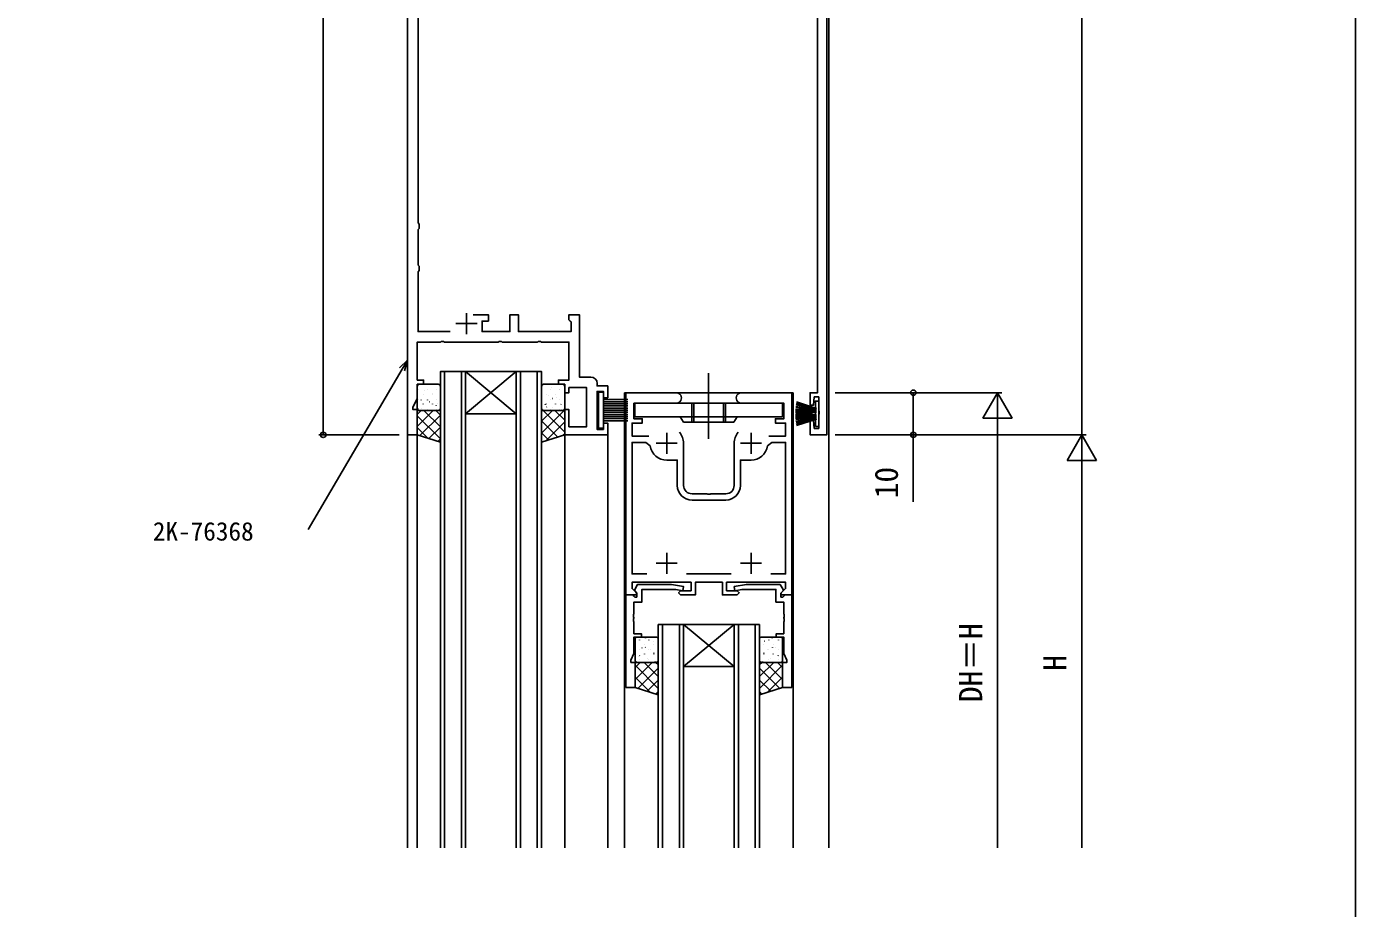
# Model space of a CAD drawing. Units: millimetres, scale not verified. Extents: x -437 to 438, y -681 to 679.
# Drawn here: x 123 to 438.3, y 75 to 284.3 of the extents above; entities that cross this region are included whole.
import ezdxf
from ezdxf.enums import TextEntityAlignment as Align

# ---------------------------------------------------------------- set-up
doc = ezdxf.new("R2010")
doc.units = ezdxf.units.MM
doc.header["$LTSCALE"] = 4
for name, color, linetype in [('0-2_YKK_11', 7, 'Continuous'), ('0-3_YKK_12', 2, 'Continuous'), ('0-4_YKK_13', 4, 'Continuous'), ('0-6_YKK_D', 6, 'Continuous'), ('0-7_YKK_ZWAK', 7, 'Continuous')]:
    doc.layers.add(name, color=color, linetype=linetype)
doc.styles.add('ＭＳ ゴシック', font='')
doc.styles.get('ＭＳ ゴシック').set_extended_font_data('MS Gothic')

msp = doc.modelspace()

# ---------------------------------------------------------------- linework, layer by layer
at = {"layer": '0-2_YKK_11'}
for p, q in [((227.401, 216.29), (227.401, 211.29)), ((224.901, 213.79), (229.901, 213.79)), ((274.901, 187.89), (274.901, 182.89)), ((294.901, 187.89), (294.901, 182.89)), ((272.401, 185.39), (277.401, 185.39)), ((278.901, 175.39), (278.901, 185.39)), ((290.901, 185.39), (290.901, 175.39)), ((292.401, 185.39), (297.401, 185.39)), ((288.901, 171.89), (280.901, 171.89)), ((274.901, 159.39), (274.901, 154.39)), ((294.901, 159.39), (294.901, 154.39)), ((272.401, 156.89), (277.401, 156.89)), ((292.401, 156.89), (297.401, 156.89)), ((279.618, 154.39), (290.183, 154.39))]:
    msp.add_line(p, q, dxfattribs=at)
for points in [[(215.701, 200.39), (217.201, 200.39), (217.201, 199.39), (215.701, 199.39), (215.701, 196.034), (214.701, 193.89), (214.701, 193.39), (215.701, 193.39), (215.701, 187.39), (213.401, 187.39), (213.401, 407.39), (226.401, 407.39), (226.401, 417.39), (227.601, 417.39), (227.601, 415.89), (227.901, 415.59), (227.901, 407.19)], [(295.401, 352.39), (295.401, 367.39), (215.901, 367.39), (215.901, 327.683), (216.163, 327.386), (216.163, 326.394), (215.901, 326.096), (215.901, 237.683), (216.163, 237.386), (216.163, 236.394), (215.901, 236.096), (215.901, 227.683), (216.163, 227.386), (216.163, 226.394), (215.901, 226.096), (215.901, 211.89), (223.547, 211.89)], [(312.901, 363.39), (312.901, 187.39), (308.901, 187.39), (308.901, 190.89), (309.701, 190.89), (309.901, 188.89), (310.971, 188.89), (310.971, 192.181), (311.091, 192.365), (311.091, 192.915), (310.971, 193.098), (310.971, 196.39), (309.901, 196.39), (309.701, 194.39), (308.901, 194.39), (308.901, 197.39), (310.701, 197.39), (310.701, 352.136)], [(228.951, 215.89), (232.601, 215.89), (232.601, 214.39), (231.101, 214.39), (231.101, 211.89), (237.701, 211.89), (237.701, 215.89), (239.701, 215.89), (239.701, 211.89), (252.201, 211.89), (252.201, 214.19), (252.001, 214.39), (251.701, 214.69), (251.701, 215.89), (254.201, 215.89), (254.201, 201.09), (256.901, 201.09)], [(258.401, 199.59), (258.401, 198.99), (260.901, 198.99), (260.901, 196.19), (259.901, 196.19), (259.901, 197.69), (258.401, 197.69), (258.401, 188.69), (259.901, 188.69), (259.901, 190.19), (260.901, 190.19), (260.901, 187.39), (250.701, 187.39), (250.701, 193.39), (251.701, 193.39), (251.701, 189.29), (255.901, 189.29), (255.901, 198.59), (251.701, 198.59), (251.701, 197.39), (250.701, 197.39), (250.701, 199.39), (249.201, 199.39), (249.201, 200.39), (251.701, 200.39), (251.701, 209.39), (245.159, 209.39), (244.976, 209.51), (244.426, 209.51), (244.242, 209.39), (235.859, 209.39), (235.676, 209.51), (235.126, 209.51), (234.942, 209.39), (222.159, 209.39), (221.976, 209.51), (221.426, 209.51), (221.242, 209.39), (215.701, 209.39), (215.701, 200.39)], [(277.151, 197.39), (265.201, 197.39), (265.201, 149.39), (267.676, 149.39), (267.837, 149.778), (266.701, 150.914), (266.701, 152.39), (280.701, 152.39), (280.701, 150.39), (278.201, 150.39), (277.701, 149.89), (278.201, 149.39), (281.701, 149.39), (281.701, 152.39), (288.101, 152.39), (288.101, 149.39), (291.601, 149.39), (292.101, 149.89), (291.601, 150.39), (289.101, 150.39), (289.101, 152.39), (303.101, 152.39), (303.101, 150.914), (301.964, 149.778), (302.125, 149.39), (304.601, 149.39), (304.601, 197.39), (292.651, 197.39)], [(270.692, 187.09), (266.701, 187.09), (266.701, 190.19), (269.101, 190.19), (269.101, 191.19), (267.101, 191.19), (267.101, 194.89), (277.151, 194.89)], [(292.651, 194.89), (302.701, 194.89), (302.701, 191.19), (300.701, 191.19), (300.701, 190.19), (303.101, 190.19), (303.101, 187.09), (299.109, 187.09)], [(270.952, 184.75), (269.965, 185.59), (266.701, 185.59), (266.701, 154.39), (270.183, 154.39)], [(299.618, 154.39), (303.101, 154.39), (303.101, 185.59), (299.836, 185.59), (298.849, 184.75)], [(277.401, 175.39), (277.401, 181.39), (274.901, 181.39)], [(294.901, 181.39), (292.401, 181.39), (292.401, 175.39)], [(288.901, 173.39), (285.359, 173.39), (285.176, 173.27), (284.626, 173.27), (284.442, 173.39), (280.901, 173.39)]]:
    msp.add_lwpolyline(points, dxfattribs=at)
for points in [[(265.201, 127.39), (265.201, 149.39), (266.831, 149.39), (267.131, 149.09), (267.331, 148.89), (267.801, 148.89), (267.801, 149.84), (267.301, 150.34), (267.301, 150.677), (268.001, 151.89), (276.009, 151.89), (278.888, 151.382), (278.714, 150.397), (277.056, 150.69), (269.001, 150.69), (269.001, 147.69), (267.131, 147.69), (267.131, 144.898), (267.011, 144.715), (267.011, 144.165), (267.131, 143.981), (267.131, 143.898), (267.011, 143.715), (267.011, 143.165), (267.131, 142.981), (267.131, 140.19), (268.901, 140.19), (268.901, 139.39), (267.131, 139.39), (267.131, 135.455), (266.401, 133.89), (266.401, 133.39), (267.401, 133.39), (267.401, 127.39)], [(304.601, 127.39), (304.601, 149.39), (302.971, 149.39), (302.671, 149.09), (302.471, 148.89), (302.001, 148.89), (302.001, 149.84), (302.501, 150.34), (302.501, 150.677), (301.801, 151.89), (293.793, 151.89), (290.914, 151.382), (291.088, 150.397), (292.746, 150.69), (300.801, 150.69), (300.801, 147.69), (302.671, 147.69), (302.671, 144.898), (302.791, 144.715), (302.791, 144.165), (302.671, 143.981), (302.671, 143.898), (302.791, 143.715), (302.791, 143.165), (302.671, 142.981), (302.671, 140.19), (300.901, 140.19), (300.901, 139.39), (302.671, 139.39), (302.671, 135.455), (303.401, 133.89), (303.401, 133.39), (302.401, 133.39), (302.401, 127.39)]]:
    msp.add_lwpolyline(points, close=True, dxfattribs=at)
for centre, radius, start, end in [((256.901, 199.59), 1.5, 0.00001, 89.99999), ((277.151, 196.14), 1.25, 269.99999, 90.00001), ((292.651, 196.14), 1.25, 89.99999, 270.00001), ((274.901, 185.39), 4, 359.99998, 40.4398), ((294.901, 185.39), 4, 139.5602, 180.00002), ((274.901, 185.39), 4, 189.20689, 270.00001), ((294.901, 185.39), 4, 269.99999, 350.79311), ((280.901, 175.39), 3.5, 180.00001, 269.99999), ((280.901, 175.39), 2, 180.00001, 269.99999), ((288.901, 175.39), 2, 270.00001, 359.99999), ((288.901, 175.39), 3.5, 270.00001, 359.99999)]:
    msp.add_arc(centre, radius, start, end, dxfattribs=at)
at = {"layer": '0-3_YKK_12'}
for p, q in [((213.401, 407.09), (213.401, 89.39)), ((313.401, 89.39), (313.401, 407.39)), ((222.201, 202.39), (222.201, 89.39)), ((226.201, 89.39), (226.201, 202.39)), ((227.201, 202.39), (239.201, 202.39)), ((227.201, 202.39), (239.201, 192.39)), ((239.201, 202.39), (227.201, 192.39)), ((240.201, 202.39), (240.201, 89.39)), ((244.201, 89.39), (244.201, 202.39)), ((304.901, 197.39), (264.901, 197.39)), ((264.901, 197.39), (264.901, 89.39)), ((304.901, 89.39), (304.901, 197.39)), ((227.201, 192.39), (239.201, 192.39)), ((215.701, 89.39), (215.701, 187.39)), ((250.701, 89.39), (250.701, 187.39)), ((260.901, 187.69), (260.901, 89.39)), ((272.901, 142.39), (278.901, 142.39)), ((272.901, 89.39), (272.901, 142.39)), ((273.901, 142.39), (273.901, 89.39)), ((277.901, 89.39), (277.901, 142.39)), ((278.901, 142.39), (290.901, 142.39)), ((278.901, 142.39), (290.901, 132.39)), ((290.901, 142.39), (278.901, 132.39)), ((278.901, 142.39), (278.901, 89.39)), ((290.901, 142.39), (296.901, 142.39)), ((290.901, 89.39), (290.901, 142.39)), ((291.901, 142.39), (291.901, 89.39)), ((295.901, 89.39), (295.901, 142.39)), ((296.901, 142.39), (296.901, 89.39)), ((278.901, 132.39), (290.901, 132.39))]:
    msp.add_line(p, q, dxfattribs=at)
for points in [[(221.201, 89.39), (221.201, 202.39), (227.201, 202.39), (227.201, 89.39)], [(239.201, 89.39), (239.201, 202.39), (245.201, 202.39), (245.201, 89.39)]]:
    msp.add_lwpolyline(points, dxfattribs=at)
at = {"layer": '0-4_YKK_13'}
for p, q in [((284.849, 202.004), (284.849, 186.423)), ((215.701, 193.675), (215.701, 198.89)), ((216.201, 199.39), (220.701, 199.39)), ((217.127, 199.241), (217.127, 199.278)), ((217.58, 199.224), (217.621, 199.286)), ((219.369, 199.241), (219.369, 199.278)), ((221.201, 198.89), (221.201, 193.675)), ((245.201, 198.89), (245.201, 193.675)), ((250.201, 199.39), (245.701, 199.39)), ((246.279, 199.241), (246.279, 199.278)), ((247.518, 198.695), (247.52, 198.702)), ((248.522, 199.241), (248.522, 199.278)), ((250.701, 193.675), (250.701, 198.89)), ((215.916, 198.03), (215.916, 198.067)), ((215.916, 195.75), (215.916, 195.787)), ((216.61, 195.651), (216.612, 195.659)), ((217.127, 196.961), (217.127, 196.998)), ((217.439, 197.992), (217.441, 197.999)), ((218.134, 195.622), (218.175, 195.684)), ((218.158, 198.03), (218.158, 198.067)), ((218.158, 195.75), (218.158, 195.787)), ((219.31, 197.26), (219.313, 197.267)), ((219.369, 196.961), (219.369, 196.998)), ((220.401, 198.03), (220.401, 198.067)), ((220.401, 195.75), (220.401, 195.787)), ((246.279, 196.961), (246.279, 196.998)), ((246.789, 196.638), (246.792, 196.645)), ((247.311, 198.03), (247.311, 198.067)), ((247.311, 195.75), (247.311, 195.787)), ((247.75, 195.973), (247.791, 196.035)), ((248.522, 196.961), (248.522, 196.998)), ((248.748, 196.153), (248.751, 196.161)), ((249.489, 198.246), (249.492, 198.253)), ((249.553, 198.03), (249.553, 198.067)), ((249.553, 195.75), (249.553, 195.787)), ((259.9, 195.737), (265.7, 195.737)), ((265.405, 197.374), (265.405, 197.373)), ((215.701, 192.219), (216.656, 193.175)), ((215.701, 189.391), (219.485, 193.175)), ((215.881, 193.594), (215.884, 193.601)), ((215.916, 193.47), (215.916, 193.507)), ((220.701, 193.175), (216.201, 193.175)), ((216.799, 193.605), (216.84, 193.667)), ((217.127, 194.681), (217.127, 194.718)), ((217.279, 193.175), (221.201, 189.253)), ((218.158, 193.47), (218.158, 193.507)), ((218.582, 195.202), (218.584, 195.209)), ((219.369, 194.681), (219.369, 194.718)), ((220.108, 193.175), (221.201, 192.082)), ((220.176, 194.268), (220.218, 194.331)), ((220.401, 193.47), (220.401, 193.507)), ((220.541, 194.718), (220.543, 194.725)), ((245.201, 190.606), (247.769, 193.175)), ((245.201, 187.778), (250.597, 193.175)), ((245.564, 193.175), (250.701, 188.037)), ((245.701, 193.175), (250.201, 193.175)), ((246.048, 194.545), (246.051, 194.552)), ((246.279, 194.681), (246.279, 194.718)), ((246.415, 193.956), (246.456, 194.018)), ((247.311, 193.47), (247.311, 193.507)), ((247.92, 193.813), (247.922, 193.82)), ((248.392, 193.175), (250.701, 190.866)), ((248.522, 194.681), (248.522, 194.718)), ((249.553, 193.47), (249.553, 193.507)), ((249.792, 194.619), (249.833, 194.682)), ((249.891, 193.364), (249.894, 193.371)), ((250.62, 195.422), (250.622, 195.429)), ((259.9, 195.237), (265.7, 195.237)), ((259.9, 194.737), (265.7, 194.737)), ((259.9, 194.237), (265.7, 194.237)), ((259.9, 193.737), (265.7, 193.737)), ((259.9, 193.237), (265.7, 193.237)), ((259.9, 192.737), (265.7, 192.737)), ((302.349, 194.89), (267.349, 194.89)), ((267.349, 194.89), (267.349, 191.69)), ((280.849, 194.89), (280.849, 190.39)), ((281.349, 194.89), (281.349, 190.39)), ((288.349, 194.89), (288.349, 190.39)), ((288.849, 194.89), (288.849, 190.39)), ((302.349, 194.89), (302.349, 191.69)), ((305.47, 193.036), (310.47, 193.036)), ((310.47, 193.136), (305.477, 193.398)), ((310.47, 192.936), (305.477, 192.675)), ((310.47, 193.236), (305.497, 193.759)), ((310.47, 192.836), (305.497, 192.314)), ((310.47, 191.936), (305.497, 192.459)), ((310.47, 193.336), (305.531, 194.118)), ((310.47, 192.036), (305.531, 192.818)), ((310.47, 192.736), (305.531, 191.954)), ((310.47, 193.436), (305.579, 194.476)), ((310.47, 193.536), (305.64, 194.83)), ((310.47, 193.636), (305.714, 195.181)), ((310.17, 192.689), (310.17, 192.084)), ((215.701, 191.925), (221.201, 186.425)), ((216.33, 187.191), (221.201, 192.062)), ((218.48, 186.514), (221.201, 189.234)), ((245.201, 190.709), (249.043, 186.867)), ((246.233, 185.981), (250.701, 190.449)), ((259.9, 192.237), (265.7, 192.237)), ((259.9, 191.737), (265.7, 191.737)), ((259.9, 191.237), (265.7, 191.237)), ((259.9, 190.737), (265.7, 190.737)), ((267.349, 191.69), (302.349, 191.69)), ((278.098, 191.69), (278.849, 190.39)), ((290.849, 190.39), (278.849, 190.39)), ((291.6, 191.69), (290.849, 190.39)), ((305.47, 191.736), (310.47, 191.736)), ((310.47, 191.836), (305.477, 192.098)), ((310.47, 191.636), (305.477, 191.375)), ((310.47, 191.536), (305.497, 191.014)), ((310.47, 191.436), (305.531, 190.654)), ((310.47, 191.336), (305.579, 190.297)), ((310.47, 191.236), (305.64, 189.942)), ((310.47, 191.136), (305.714, 189.591)), ((310.17, 191.039), (310.17, 189.386)), ((215.701, 189.096), (218.193, 186.604)), ((220.631, 185.836), (221.201, 186.405)), ((245.201, 187.88), (246.892, 186.189)), ((250.363, 187.283), (250.701, 187.621)), ((267.401, 133.89), (267.401, 138.89)), ((267.901, 139.39), (272.401, 139.39)), ((269.867, 139.162), (269.87, 139.169)), ((272.901, 138.89), (272.901, 133.89)), ((296.901, 138.89), (296.901, 133.89)), ((301.901, 139.39), (297.401, 139.39)), ((299.934, 139.162), (299.932, 139.169)), ((302.401, 133.89), (302.401, 138.89)), ((268.418, 138.682), (268.418, 138.72)), ((268.418, 136.402), (268.418, 136.44)), ((269.038, 136.822), (269.041, 136.829)), ((269.629, 137.614), (269.629, 137.651)), ((269.789, 136.928), (269.83, 136.991)), ((270.66, 138.682), (270.66, 138.72)), ((270.66, 136.402), (270.66, 136.44)), ((271.01, 136.373), (271.013, 136.38)), ((271.739, 138.43), (271.741, 138.437)), ((271.831, 135.574), (271.873, 135.637)), ((271.871, 137.614), (271.871, 137.651)), ((297.97, 135.574), (297.929, 135.637)), ((297.93, 137.614), (297.93, 137.651)), ((298.063, 138.43), (298.06, 138.437)), ((298.791, 136.373), (298.789, 136.38)), ((299.141, 138.682), (299.141, 138.72)), ((299.141, 136.402), (299.141, 136.44)), ((300.013, 136.928), (299.971, 136.991)), ((300.173, 137.614), (300.173, 137.651)), ((300.763, 136.822), (300.76, 136.829)), ((301.384, 138.682), (301.384, 138.72)), ((301.384, 136.402), (301.384, 136.44)), ((267.401, 132.169), (268.621, 133.39)), ((267.401, 129.341), (271.449, 133.39)), ((267.401, 132.682), (272.901, 127.182)), ((272.401, 133.39), (267.901, 133.39)), ((268.31, 134.765), (268.312, 134.772)), ((268.418, 134.122), (268.418, 134.16)), ((268.454, 134.911), (268.495, 134.974)), ((269.521, 133.39), (272.901, 130.01)), ((269.629, 135.334), (269.629, 135.371)), ((270.269, 134.28), (270.272, 134.287)), ((270.66, 134.122), (270.66, 134.16)), ((271.871, 135.334), (271.871, 135.371)), ((272.141, 133.548), (272.143, 133.555)), ((272.35, 133.39), (272.901, 132.839)), ((300.28, 133.39), (296.901, 130.01)), ((297.452, 133.39), (296.901, 132.839)), ((302.401, 132.682), (296.901, 127.182)), ((297.401, 133.39), (301.901, 133.39)), ((297.661, 133.548), (297.658, 133.555)), ((297.93, 135.334), (297.93, 135.371)), ((302.401, 129.341), (298.352, 133.39)), ((299.141, 134.122), (299.141, 134.16)), ((299.532, 134.28), (299.53, 134.287)), ((300.173, 135.334), (300.173, 135.371)), ((302.401, 132.169), (301.18, 133.39)), ((301.348, 134.911), (301.306, 134.974)), ((301.384, 134.122), (301.384, 134.16)), ((301.492, 134.765), (301.489, 134.772)), ((267.401, 129.853), (270.966, 126.288)), ((268.071, 127.183), (272.901, 132.013)), ((301.731, 127.183), (296.901, 132.013)), ((302.401, 129.853), (298.835, 126.288)), ((270.231, 126.515), (272.901, 129.184)), ((272.392, 125.847), (272.901, 126.356)), ((299.57, 126.515), (296.901, 129.184)), ((297.409, 125.847), (296.901, 126.356))]:
    msp.add_line(p, q, dxfattribs=at)
for points in [[(258.7, 197.487), (258.7, 188.987), (259.9, 188.987), (259.9, 197.487)], [(215.701, 187.39), (215.701, 193.175), (221.201, 193.175), (221.201, 185.656)], [(250.701, 187.39), (250.701, 193.175), (245.201, 193.175), (245.201, 185.656)], [(267.401, 127.39), (267.401, 133.39), (272.901, 133.39), (272.901, 125.69)], [(302.401, 127.39), (302.401, 133.39), (296.901, 133.39), (296.901, 125.69)]]:
    msp.add_lwpolyline(points, close=True, dxfattribs=at)
for points in [[(310.97, 195.386), (310.17, 195.386), (310.17, 193.734)], [(310.17, 189.386), (310.97, 189.386), (310.97, 195.386)]]:
    msp.add_lwpolyline(points, dxfattribs=at)
for centre, start, end in [((216.201, 198.89), 90, 180), ((220.701, 198.89), 0, 90), ((245.701, 198.89), 90, 180), ((250.201, 198.89), 0, 90), ((216.201, 193.675), 180, 270), ((220.701, 193.675), 270, 0), ((245.701, 193.675), 180, 270), ((250.201, 193.675), 270, 0), ((267.901, 138.89), 90, 180), ((272.401, 138.89), 0, 90), ((297.401, 138.89), 90, 180), ((301.901, 138.89), 0, 90), ((267.901, 133.89), 180, 270), ((272.401, 133.89), 270, 0), ((297.401, 133.89), 180, 270), ((301.901, 133.89), 270, 0)]:
    msp.add_arc(centre, 0.5, start, end, dxfattribs=at)
at = {"layer": '0-6_YKK_D'}
for p, q in [((193.401, 407.39), (193.401, 187.39)), ((373.4, 397.39), (373.4, 187.39)), ((314.901, 197.39), (334.401, 197.39)), ((314.901, 197.39), (354.4, 197.39)), ((353.4, 197.39), (349.9, 191.328)), ((353.4, 197.39), (356.9, 191.328)), ((353.4, 197.39), (353.4, 185.265)), ((349.9, 191.328), (356.9, 191.328)), ((353.4, 89.39), (353.4, 190.39)), ((211.401, 187.39), (192.401, 187.39)), ((314.901, 187.39), (334.401, 187.39)), ((314.901, 187.39), (374.4, 187.39)), ((314.901, 187.39), (374.4, 187.39)), ((373.4, 187.39), (369.9, 181.328)), ((373.4, 187.39), (376.9, 181.328)), ((373.4, 187.39), (373.4, 175.265)), ((369.9, 181.328), (376.9, 181.328)), ((373.4, 89.39), (373.4, 180.39))]:
    msp.add_line(p, q, dxfattribs=at)
for points in [[(213.401, 205.145), (212.112, 202.945), (189.827, 164.883)], [(211.523, 203.29), (213.401, 205.145), (212.702, 202.6)], [(333.401, 197.39), (333.401, 187.39), (333.401, 171.465)]]:
    msp.add_lwpolyline(points, dxfattribs=at)
for centre in [(333.401, 197.39), (193.401, 187.39), (333.401, 187.39)]:
    msp.add_circle(centre, 0.637, dxfattribs=at)
at = {"layer": '0-7_YKK_ZWAK'}
msp.add_lwpolyline([(-436.7, -681.2), (438.3, -681.2), (438.3, 643.8)], dxfattribs=at)

# ---------------------------------------------------------------- texts
at = {"layer": '0-6_YKK_D', "style": 'ＭＳ ゴシック'}
for s, p in [('10', (331.401, 172.314)), ('DH＝H', (351.4, 123.931)), ('H', (371.4, 131.395))]:
    msp.add_text(s, height=5.499, rotation=90, dxfattribs=at).set_placement(p, align=Align.BOTTOM_LEFT)
msp.add_text('2K-76368', height=4.399, dxfattribs=at).set_placement((152.975, 160.968), align=Align.BOTTOM_LEFT)

doc.saveas('drawing.dxf')
